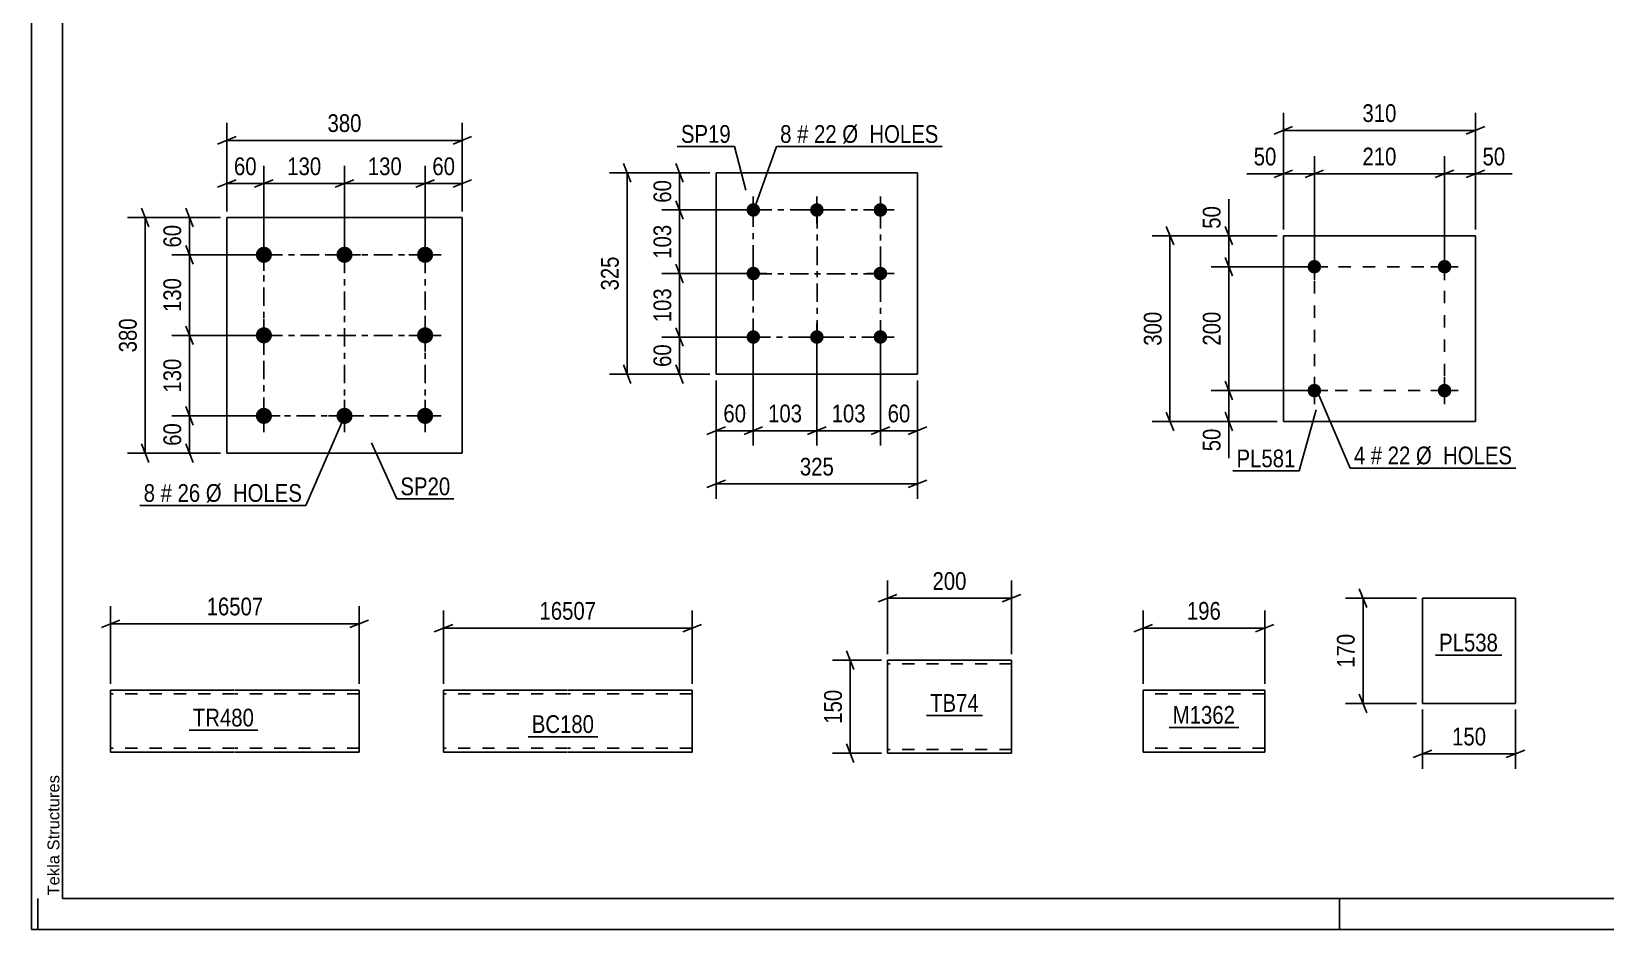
# Model space of a CAD drawing. Header units: millimetres. Extents: x 0 to 841, y 0 to 594.
# Drawn here: x 0 to 253.9, y 0 to 144.9 of the extents above; entities that cross this region are included whole.
import ezdxf

# ---------------------------------------------------------------- set-up
doc = ezdxf.new("R2010")
doc.units = ezdxf.units.MM
doc.linetypes.add('DXK_LINE_DOT2', pattern=[3.9198, 1.9599, -1.9599])
doc.linetypes.add('DXK_LINE_DOT3', pattern=[5.9187, 2.979, -0.9799, 0.9799, -0.9799])
doc.styles.add('Arial', font='ARIAL.TTF', dxfattribs={"height": 0.2})
doc.styles.add('Arial Narrow', font='ARIALN.TTF', dxfattribs={"height": 0.2})

# ---------------------------------------------------------------- blocks, each defined once
blk = doc.blocks.new('Unknown-318894869-1133')
at = {"color": 5, "linetype": 'Continuous'}
for p, q in [((0, 594), (0, 0)), ((5, 589), (5, 5)), ((1, 0), (1, 5)), ((5, 5), (836, 5)), ((211, 0), (211, 5)), ((0, 0), (841, 0))]:
    blk.add_line(p, q, dxfattribs=at)
at = {"color": 174, "linetype": 'Continuous', "style": 'Arial'}
blk.add_text('Tekla Structures', height=1.9102, rotation=90, dxfattribs=at).set_placement((4.5, 5.5))
blk = doc.blocks.new('Part-318894869-2190 - 2176')
at = {"color": 2, "linetype": 'Continuous'}
for p, q in [((239.38, 53.49), (224.38, 53.49)), ((224.38, 53.49), (224.38, 36.49)), ((239.38, 36.49), (239.38, 53.49)), ((224.38, 36.49), (239.38, 36.49))]:
    blk.add_line(p, q, dxfattribs=at)
blk = doc.blocks.new('Part-318894869-2224 - 2218')
at = {"color": 2, "linetype": 'Continuous'}
for p, q in [((110.43, 122.12), (110.43, 89.62)), ((110.43, 122.12), (142.93, 122.12)), ((142.93, 122.12), (142.93, 89.62)), ((110.43, 89.62), (142.93, 89.62))]:
    blk.add_line(p, q, dxfattribs=at)
blk = doc.blocks.new('Bolt-318894869-2257 - 2218')
at = {"linetype": 'Continuous'}
for points in [[(116.43, 117.22, -1), (116.43, 115.02, -1)], [(126.68, 117.22, -1), (126.68, 115.02, -1)], [(136.93, 117.22, -1), (136.93, 115.02, -1)], [(116.43, 106.97, -1), (116.43, 104.77, -1)], [(136.93, 106.97, -1), (136.93, 104.77, -1)], [(116.43, 96.72, -1), (116.43, 94.52, -1)], [(126.68, 96.72, -1), (126.68, 94.52, -1)], [(136.93, 96.72, -1), (136.93, 94.52, -1)]]:
    blk.add_hatch(color=1, dxfattribs=at).paths.add_polyline_path(points)
at = {"color": 1, "linetype": 'Continuous'}
for p, q in [((116.43, 118.32), (116.43, 113.92)), ((126.68, 118.32), (126.68, 113.92)), ((136.93, 118.32), (136.93, 113.92)), ((114.23, 116.12), (118.63, 116.12)), ((124.48, 116.12), (128.88, 116.12)), ((134.73, 116.12), (139.13, 116.12)), ((116.43, 108.07), (116.43, 103.67)), ((136.93, 108.07), (136.93, 103.67)), ((114.23, 105.87), (118.63, 105.87)), ((134.73, 105.87), (139.13, 105.87)), ((116.43, 97.82), (116.43, 93.42)), ((126.68, 97.82), (126.68, 93.42)), ((136.93, 97.82), (136.93, 93.42)), ((114.23, 95.62), (118.63, 95.62)), ((124.48, 95.62), (128.88, 95.62)), ((134.73, 95.62), (139.13, 95.62))]:
    blk.add_line(p, q, dxfattribs=at)
blk = doc.blocks.new('Part-318894869-2148 - 2133')
at = {"color": 2, "linetype": 'Continuous'}
for p, q in [((138.08, 43.46), (138.08, 28.55)), ((158.08, 43.46), (138.08, 43.46)), ((158.08, 29.66), (158.08, 43.46)), ((138.08, 28.55), (138.08, 28.46)), ((138.08, 28.46), (158.08, 28.46)), ((158.08, 28.46), (158.08, 29.66))]:
    blk.add_line(p, q, dxfattribs=at)
at = {"color": 7, "linetype": 'DXK_LINE_DOT2'}
for p, q in [((158.08, 42.86), (138.08, 42.86)), ((158.08, 42.86), (158.08, 42.81)), ((158.08, 42.81), (158.08, 42.86)), ((158.08, 42.72), (158.08, 42.81)), ((158.08, 42.81), (158.08, 42.72)), ((138.08, 29.06), (138.08, 29.1)), ((158.08, 29.06), (138.08, 29.06)), ((158.08, 29.1), (158.08, 29.43)), ((158.08, 29.06), (158.08, 29.1))]:
    blk.add_line(p, q, dxfattribs=at)
blk = doc.blocks.new('Bolt-318894869-2015 - 1953')
at = {"linetype": 'Continuous'}
for points in [[(37.49, 110.19, -1), (37.49, 107.59, -1)], [(50.49, 110.19, -1), (50.49, 107.59, -1)], [(63.49, 110.19, -1), (63.49, 107.59, -1)], [(37.49, 97.19, -1), (37.49, 94.59, -1)], [(63.49, 97.19, -1), (63.49, 94.59, -1)], [(37.49, 84.19, -1), (37.49, 81.59, -1)], [(50.49, 84.19, -1), (50.49, 81.59, -1)], [(63.49, 84.19, -1), (63.49, 81.59, -1)]]:
    blk.add_hatch(color=1, dxfattribs=at).paths.add_polyline_path(points)
at = {"color": 1, "linetype": 'Continuous'}
for p, q in [((37.49, 111.49), (37.49, 106.29)), ((50.49, 111.49), (50.49, 106.29)), ((63.49, 111.49), (63.49, 106.29)), ((34.89, 108.89), (40.09, 108.89)), ((47.89, 108.89), (53.09, 108.89)), ((60.89, 108.89), (66.09, 108.89)), ((37.49, 98.49), (37.49, 93.29)), ((63.49, 98.49), (63.49, 93.29)), ((34.89, 95.89), (40.09, 95.89)), ((60.89, 95.89), (66.09, 95.89)), ((37.49, 85.49), (37.49, 80.29)), ((50.49, 85.49), (50.49, 80.29)), ((63.49, 85.49), (63.49, 80.29)), ((34.89, 82.89), (40.09, 82.89)), ((47.89, 82.89), (53.09, 82.89)), ((60.89, 82.89), (66.09, 82.89))]:
    blk.add_line(p, q, dxfattribs=at)
blk = doc.blocks.new('Part-318894869-2030 - 1953')
at = {"color": 2, "linetype": 'Continuous'}
for p, q in [((31.49, 114.89), (31.49, 76.89)), ((31.49, 114.89), (69.49, 114.89)), ((69.49, 114.89), (69.49, 76.89)), ((31.49, 76.89), (69.49, 76.89))]:
    blk.add_line(p, q, dxfattribs=at)
blk = doc.blocks.new('Part-318894869-1716 - 1710')
at = {"color": 2, "linetype": 'Continuous'}
for p, q in [((66.46, 37.45), (66.46, 38.65)), ((66.46, 38.65), (86.46, 38.65)), ((86.56, 38.65), (106.56, 38.65)), ((106.56, 38.65), (106.56, 38.56)), ((106.56, 38.56), (106.56, 37.45)), ((66.46, 37.45), (66.46, 29.39)), ((106.56, 37.45), (106.56, 28.65)), ((66.46, 28.74), (66.46, 29.39)), ((66.46, 28.65), (66.46, 28.74)), ((86.46, 28.65), (66.46, 28.65)), ((106.56, 28.65), (86.56, 28.65))]:
    blk.add_line(p, q, dxfattribs=at)
at = {"color": 7, "linetype": 'DXK_LINE_DOT2'}
for p, q in [((106.56, 38.3), (106.56, 37.45)), ((86.46, 38.05), (66.46, 38.05)), ((106.56, 38.05), (86.56, 38.05)), ((66.46, 29.39), (66.46, 29)), ((66.46, 29.25), (66.46, 29.3)), ((86.46, 29.25), (66.46, 29.25)), ((106.56, 29.25), (86.56, 29.25)), ((106.56, 29.3), (106.56, 29.39)), ((106.56, 29.25), (106.56, 29.3)), ((106.56, 29.25), (106.56, 29.3))]:
    blk.add_line(p, q, dxfattribs=at)
blk = doc.blocks.new('Part-318894869-6060 - 6054')
at = {"color": 2, "linetype": 'Continuous'}
for p, q in [((12.77, 37.45), (12.77, 38.65)), ((12.77, 38.65), (32.77, 38.65)), ((32.87, 38.65), (52.87, 38.65)), ((52.87, 38.65), (52.87, 38.56)), ((52.87, 38.56), (52.87, 37.45)), ((12.77, 37.45), (12.77, 29.39)), ((52.87, 37.45), (52.87, 28.65)), ((12.77, 28.74), (12.77, 29.39)), ((12.77, 28.65), (12.77, 28.74)), ((32.77, 28.65), (12.77, 28.65)), ((52.87, 28.65), (32.87, 28.65))]:
    blk.add_line(p, q, dxfattribs=at)
at = {"color": 7, "linetype": 'DXK_LINE_DOT2'}
for p, q in [((52.87, 38.3), (52.87, 37.45)), ((32.77, 38.05), (12.77, 38.05)), ((52.87, 38.05), (32.87, 38.05)), ((12.77, 29.39), (12.77, 29)), ((12.77, 29.25), (12.77, 29.3)), ((32.77, 29.25), (12.77, 29.25)), ((52.87, 29.25), (32.87, 29.25)), ((52.87, 29.3), (52.87, 29.39)), ((52.87, 29.25), (52.87, 29.3)), ((52.87, 29.25), (52.87, 29.3))]:
    blk.add_line(p, q, dxfattribs=at)
blk = doc.blocks.new('Part-318894869-6082 - 6078')
at = {"color": 2, "linetype": 'Continuous'}
for p, q in [((198.91, 38.65), (179.31, 38.65)), ((179.31, 38.65), (179.31, 28.65)), ((198.91, 28.65), (198.91, 38.65)), ((198.91, 28.65), (179.31, 28.65))]:
    blk.add_line(p, q, dxfattribs=at)
at = {"color": 7, "linetype": 'DXK_LINE_DOT2'}
for p, q in [((198.91, 38.05), (179.31, 38.05)), ((198.91, 38.01), (198.91, 38.05)), ((198.91, 38.05), (198.91, 38.01)), ((198.91, 37.91), (198.91, 38.01)), ((198.91, 38.01), (198.91, 37.91)), ((179.31, 29.25), (179.31, 29.3)), ((198.91, 29.25), (179.31, 29.25))]:
    blk.add_line(p, q, dxfattribs=at)
blk = doc.blocks.new('Bolt-318894869-6132 - 6098')
at = {"linetype": 'Continuous'}
for points in [[(208.02, 106.97, -1), (205.82, 106.97, -1)], [(229.02, 106.97, -1), (226.82, 106.97, -1)]]:
    blk.add_hatch(color=1, dxfattribs=at).paths.add_polyline_path(points)
at = {"color": 1, "linetype": 'Continuous'}
for p, q in [((204.72, 106.97), (209.12, 106.97)), ((206.92, 109.17), (206.92, 104.77)), ((225.72, 106.97), (230.12, 106.97)), ((227.92, 109.17), (227.92, 104.77))]:
    blk.add_line(p, q, dxfattribs=at)
blk = doc.blocks.new('Bolt-318894869-6137 - 6098')
at = {"linetype": 'Continuous'}
for points in [[(208.02, 86.97, -1), (205.82, 86.97, -1)], [(229.02, 86.97, -1), (226.82, 86.97, -1)]]:
    blk.add_hatch(color=1, dxfattribs=at).paths.add_polyline_path(points)
at = {"color": 1, "linetype": 'Continuous'}
for p, q in [((206.92, 89.17), (206.92, 84.77)), ((227.92, 89.17), (227.92, 84.77)), ((204.72, 86.97), (209.12, 86.97)), ((225.72, 86.97), (230.12, 86.97))]:
    blk.add_line(p, q, dxfattribs=at)
blk = doc.blocks.new('Part-318894869-6142 - 6098')
at = {"color": 2, "linetype": 'Continuous'}
for p, q in [((201.92, 81.97), (201.92, 111.97)), ((232.92, 111.97), (201.92, 111.97)), ((232.92, 81.97), (232.92, 111.97)), ((201.92, 81.97), (232.92, 81.97))]:
    blk.add_line(p, q, dxfattribs=at)
blk = doc.blocks.new('Rectangle-318894869-2344 - 2218')
at = {"color": 1, "linetype": 'DXK_LINE_DOT3'}
blk.add_lwpolyline([(116.43, 116.12), (136.93, 116.12), (136.93, 95.62), (116.43, 95.62), (116.43, 116.12)], close=True, dxfattribs=at)
blk = doc.blocks.new('Rectangle-318894869-2118 - 1953')
at = {"color": 1, "linetype": 'DXK_LINE_DOT3'}
blk.add_lwpolyline([(37.49, 108.89), (63.49, 108.89), (63.49, 82.89), (37.49, 82.89), (37.49, 108.89)], close=True, dxfattribs=at)
blk = doc.blocks.new('Rectangle-318894869-6251 - 6098')
at = {"color": 1, "linetype": 'DXK_LINE_DOT2'}
blk.add_lwpolyline([(206.92, 106.97), (227.92, 106.97), (227.92, 86.97), (206.92, 86.97), (206.92, 106.97)], close=True, dxfattribs=at)
blk = doc.blocks.new('Line-318894869-2337 - 2218')
at = {"color": 1, "linetype": 'DXK_LINE_DOT3'}
blk.add_line((126.73, 116.12), (126.73, 95.62), dxfattribs=at)
blk = doc.blocks.new('Line-318894869-2111 - 1953')
at = {"color": 1, "linetype": 'DXK_LINE_DOT3'}
blk.add_line((50.49, 108.89), (50.49, 82.89), dxfattribs=at)
blk = doc.blocks.new('Line-318894869-2330 - 2218')
at = {"color": 1, "linetype": 'DXK_LINE_DOT3'}
blk.add_line((116.43, 105.82), (136.93, 105.82), dxfattribs=at)
blk = doc.blocks.new('Line-318894869-2103 - 1953')
at = {"color": 1, "linetype": 'DXK_LINE_DOT3'}
blk.add_line((37.49, 95.89), (63.49, 95.89), dxfattribs=at)
blk = doc.blocks.new('StraightDimension-318894869-2192 - 2176')
at = {"color": 7, "linetype": 'Continuous'}
for p, q in [((224.38, 35.49), (224.38, 25.96)), ((239.38, 35.49), (239.38, 25.96)), ((225.88, 28.96), (222.88, 27.76)), ((224.38, 28.36), (239.38, 28.36)), ((237.88, 27.76), (240.88, 28.96))]:
    blk.add_line(p, q, dxfattribs=at)
at = {"color": 0}
blk.add_wipeout([(235.23, 29.11), (235.23, 33.31), (228.54, 33.31), (228.54, 29.11)], dxfattribs=at)
at = {"color": 3, "style": 'Arial Narrow'}
blk.add_text('150', height=2.863, dxfattribs=at).set_placement((229.14, 29.71))
blk = doc.blocks.new('StraightDimension-318894869-2203 - 2176')
at = {"color": 7, "linetype": 'Continuous'}
for p, q in [((223.38, 53.49), (211.92, 53.49)), ((215.37, 51.99), (214.17, 54.99)), ((214.77, 36.49), (214.77, 53.49)), ((223.38, 36.49), (211.92, 36.49)), ((214.17, 37.99), (215.37, 34.99))]:
    blk.add_line(p, q, dxfattribs=at)
at = {"color": 0}
blk.add_wipeout([(214.02, 48.33), (209.82, 48.33), (209.82, 41.64), (214.02, 41.64)], dxfattribs=at)
at = {"color": 3, "style": 'Arial Narrow'}
blk.add_text('170', height=2.863, rotation=90.0002, dxfattribs=at).set_placement((213.42, 42.24))
blk = doc.blocks.new('StraightDimension-318894869-2284 - 2218')
at = {"color": 7, "linetype": 'Continuous'}
for p, q in [((110.43, 88.62), (110.43, 69.52)), ((142.93, 88.62), (142.93, 69.52)), ((111.93, 72.52), (108.93, 71.32)), ((110.43, 71.92), (142.93, 71.92)), ((141.43, 71.32), (144.43, 72.52))]:
    blk.add_line(p, q, dxfattribs=at)
at = {"color": 0}
blk.add_wipeout([(130.02, 72.67), (130.02, 76.87), (123.34, 76.87), (123.34, 72.67)], dxfattribs=at)
at = {"color": 3, "style": 'Arial Narrow'}
blk.add_text('325', height=2.863, dxfattribs=at).set_placement((123.94, 73.27))
blk = doc.blocks.new('StraightDimension-318894869-2273 - 2218')
at = {"color": 7, "linetype": 'Continuous'}
for p, q in [((109.43, 122.12), (101.69, 122.12)), ((103.94, 123.62), (105.14, 120.62)), ((104.54, 116.12), (104.54, 122.12)), ((105.14, 114.62), (103.94, 117.62)), ((115.43, 116.12), (101.69, 116.12))]:
    blk.add_line(p, q, dxfattribs=at)
at = {"color": 0}
blk.add_wipeout([(103.79, 121.55), (99.59, 121.55), (99.59, 116.69), (103.79, 116.69)], dxfattribs=at)
at = {"color": 3, "style": 'Arial Narrow'}
blk.add_text('60', height=2.863, rotation=90.0002, dxfattribs=at).set_placement((103.19, 117.29))
blk = doc.blocks.new('StraightDimension-318894869-2263 - 2218')
at = {"color": 7, "linetype": 'Continuous'}
for p, q in [((103.94, 97.12), (105.14, 94.12)), ((115.43, 95.62), (101.69, 95.62)), ((104.54, 89.62), (104.54, 95.62)), ((109.43, 89.62), (101.69, 89.62)), ((105.14, 88.12), (103.94, 91.12))]:
    blk.add_line(p, q, dxfattribs=at)
at = {"color": 0}
blk.add_wipeout([(103.79, 95.05), (99.59, 95.05), (99.59, 90.19), (103.79, 90.19)], dxfattribs=at)
at = {"color": 3, "style": 'Arial Narrow'}
blk.add_text('60', height=2.863, rotation=90.0002, dxfattribs=at).set_placement((103.19, 90.79))
blk = doc.blocks.new('StraightDimension-318894869-2299 - 2218')
at = {"color": 7, "linetype": 'Continuous'}
for p, q in [((136.93, 94.62), (136.93, 78.1)), ((142.93, 88.62), (142.93, 78.1)), ((135.43, 79.9), (138.43, 81.1)), ((136.93, 80.5), (142.93, 80.5)), ((144.43, 81.1), (141.43, 79.9))]:
    blk.add_line(p, q, dxfattribs=at)
at = {"color": 0}
blk.add_wipeout([(142.36, 81.25), (142.36, 85.45), (137.5, 85.45), (137.5, 81.25)], dxfattribs=at)
at = {"color": 3, "style": 'Arial Narrow'}
blk.add_text('60', height=2.863, dxfattribs=at).set_placement((138.1, 81.85))
blk = doc.blocks.new('StraightDimension-318894869-9131 - 2218')
at = {"color": 7, "linetype": 'Continuous'}
for p, q in [((103.94, 107.37), (105.14, 104.37)), ((115.43, 105.87), (101.69, 105.87)), ((104.54, 95.62), (104.54, 105.87)), ((105.14, 94.12), (103.94, 97.12)), ((115.43, 95.62), (101.69, 95.62))]:
    blk.add_line(p, q, dxfattribs=at)
at = {"color": 0}
blk.add_wipeout([(103.79, 104.09), (99.59, 104.09), (99.59, 97.4), (103.79, 97.4)], dxfattribs=at)
at = {"color": 3, "style": 'Arial Narrow'}
blk.add_text('103', height=2.863, rotation=90.0002, dxfattribs=at).set_placement((103.19, 98))
blk = doc.blocks.new('StraightDimension-318894869-2309 - 2218')
at = {"color": 7, "linetype": 'Continuous'}
for p, q in [((116.43, 94.62), (116.43, 78.1)), ((110.43, 88.62), (110.43, 78.1)), ((108.93, 79.9), (111.93, 81.1)), ((110.43, 80.5), (116.43, 80.5)), ((117.93, 81.1), (114.93, 79.9))]:
    blk.add_line(p, q, dxfattribs=at)
at = {"color": 0}
blk.add_wipeout([(115.86, 81.25), (115.86, 85.45), (111, 85.45), (111, 81.25)], dxfattribs=at)
at = {"color": 3, "style": 'Arial Narrow'}
blk.add_text('60', height=2.863, dxfattribs=at).set_placement((111.6, 81.85))
blk = doc.blocks.new('StraightDimension-318894869-2320 - 2218')
at = {"color": 7, "linetype": 'Continuous'}
for p, q in [((109.43, 122.12), (93.22, 122.12)), ((96.67, 120.62), (95.47, 123.62)), ((96.07, 89.62), (96.07, 122.12)), ((109.43, 89.62), (93.22, 89.62)), ((95.47, 91.12), (96.67, 88.12))]:
    blk.add_line(p, q, dxfattribs=at)
at = {"color": 0}
blk.add_wipeout([(95.32, 109.21), (91.12, 109.21), (91.12, 102.53), (95.32, 102.53)], dxfattribs=at)
at = {"color": 3, "style": 'Arial Narrow'}
blk.add_text('325', height=2.863, rotation=90.0002, dxfattribs=at).set_placement((94.72, 103.13))
blk = doc.blocks.new('StraightDimension-318894869-9133 - 2218')
at = {"color": 7, "linetype": 'Continuous'}
for p, q in [((103.94, 117.62), (105.14, 114.62)), ((115.43, 116.12), (101.69, 116.12)), ((104.54, 105.87), (104.54, 116.12)), ((105.14, 104.37), (103.94, 107.37)), ((115.43, 105.87), (101.69, 105.87))]:
    blk.add_line(p, q, dxfattribs=at)
at = {"color": 0}
blk.add_wipeout([(103.79, 114.34), (99.59, 114.34), (99.59, 107.65), (103.79, 107.65)], dxfattribs=at)
at = {"color": 3, "style": 'Arial Narrow'}
blk.add_text('103', height=2.863, rotation=90.0002, dxfattribs=at).set_placement((103.19, 108.25))
blk = doc.blocks.new('StraightDimension-318894869-9153 - 2218')
at = {"color": 7, "linetype": 'Continuous'}
for p, q in [((116.43, 94.62), (116.43, 78.1)), ((126.68, 94.62), (126.68, 78.1)), ((114.93, 79.9), (117.93, 81.1)), ((116.43, 80.5), (126.68, 80.5)), ((128.18, 81.1), (125.18, 79.9))]:
    blk.add_line(p, q, dxfattribs=at)
at = {"color": 0}
blk.add_wipeout([(124.9, 81.25), (124.9, 85.45), (118.21, 85.45), (118.21, 81.25)], dxfattribs=at)
at = {"color": 3, "style": 'Arial Narrow'}
blk.add_text('103', height=2.863, dxfattribs=at).set_placement((118.81, 81.85))
blk = doc.blocks.new('StraightDimension-318894869-9155 - 2218')
at = {"color": 7, "linetype": 'Continuous'}
for p, q in [((126.68, 94.62), (126.68, 78.1)), ((136.93, 94.62), (136.93, 78.1)), ((125.18, 79.9), (128.18, 81.1)), ((126.68, 80.5), (136.93, 80.5)), ((138.43, 81.1), (135.43, 79.9))]:
    blk.add_line(p, q, dxfattribs=at)
at = {"color": 0}
blk.add_wipeout([(135.15, 81.25), (135.15, 85.45), (128.46, 85.45), (128.46, 81.25)], dxfattribs=at)
at = {"color": 3, "style": 'Arial Narrow'}
blk.add_text('103', height=2.863, dxfattribs=at).set_placement((129.06, 81.85))
blk = doc.blocks.new('StraightDimension-318894869-2150 - 2133')
at = {"color": 7, "linetype": 'Continuous'}
for p, q in [((137.08, 43.46), (129.21, 43.46)), ((132.66, 41.96), (131.46, 44.96)), ((132.06, 28.46), (132.06, 43.46)), ((137.08, 28.46), (129.21, 28.46)), ((131.46, 29.96), (132.66, 26.96))]:
    blk.add_line(p, q, dxfattribs=at)
at = {"color": 0}
blk.add_wipeout([(131.31, 39.3), (127.11, 39.3), (127.11, 32.61), (131.31, 32.61)], dxfattribs=at)
at = {"color": 3, "style": 'Arial Narrow'}
blk.add_text('150', height=2.863, rotation=90.0002, dxfattribs=at).set_placement((130.71, 33.21))
blk = doc.blocks.new('StraightDimension-318894869-2161 - 2133')
at = {"color": 7, "linetype": 'Continuous'}
for p, q in [((138.08, 44.46), (138.08, 56.31)), ((158.08, 44.46), (158.08, 56.31)), ((139.58, 54.06), (136.58, 52.86)), ((138.08, 53.46), (158.08, 53.46)), ((156.58, 52.86), (159.58, 54.06))]:
    blk.add_line(p, q, dxfattribs=at)
at = {"color": 0}
blk.add_wipeout([(151.42, 54.21), (151.42, 58.41), (144.73, 58.41), (144.73, 54.21)], dxfattribs=at)
at = {"color": 3, "style": 'Arial Narrow'}
blk.add_text('200', height=2.863, dxfattribs=at).set_placement((145.33, 54.81))
blk = doc.blocks.new('StraightDimension-318894869-2083 - 1953')
at = {"color": 7, "linetype": 'Continuous'}
for p, q in [((24.89, 84.39), (26.09, 81.39)), ((36.49, 82.89), (22.64, 82.89)), ((25.49, 76.89), (25.49, 82.89)), ((30.49, 76.89), (22.64, 76.89)), ((26.09, 75.39), (24.89, 78.39))]:
    blk.add_line(p, q, dxfattribs=at)
at = {"color": 0}
blk.add_wipeout([(24.74, 82.32), (20.54, 82.32), (20.54, 77.46), (24.74, 77.46)], dxfattribs=at)
at = {"color": 3, "style": 'Arial Narrow'}
blk.add_text('60', height=2.863, rotation=90.0002, dxfattribs=at).set_placement((24.14, 78.06))
blk = doc.blocks.new('StraightDimension-318894869-2053 - 1953')
at = {"color": 7, "linetype": 'Continuous'}
for p, q in [((63.49, 109.89), (63.49, 123.24)), ((69.49, 115.89), (69.49, 123.24)), ((61.99, 119.79), (64.99, 120.99)), ((63.49, 120.39), (69.49, 120.39)), ((70.99, 120.99), (67.99, 119.79))]:
    blk.add_line(p, q, dxfattribs=at)
at = {"color": 0}
blk.add_wipeout([(68.92, 121.14), (68.92, 125.34), (64.06, 125.34), (64.06, 121.14)], dxfattribs=at)
at = {"color": 3, "style": 'Arial Narrow'}
blk.add_text('60', height=2.863, dxfattribs=at).set_placement((64.66, 121.74))
blk = doc.blocks.new('StraightDimension-318894869-2032 - 1953')
at = {"color": 7, "linetype": 'Continuous'}
for p, q in [((31.49, 115.89), (31.49, 130.21)), ((69.49, 115.89), (69.49, 130.21)), ((32.99, 127.96), (29.99, 126.76)), ((31.49, 127.36), (69.49, 127.36)), ((67.99, 126.76), (70.99, 127.96))]:
    blk.add_line(p, q, dxfattribs=at)
at = {"color": 0}
blk.add_wipeout([(53.83, 128.11), (53.83, 132.31), (47.15, 132.31), (47.15, 128.11)], dxfattribs=at)
at = {"color": 3, "style": 'Arial Narrow'}
blk.add_text('380', height=2.863, dxfattribs=at).set_placement((47.75, 128.71))
blk = doc.blocks.new('StraightDimension-318894869-2043 - 1953')
at = {"color": 7, "linetype": 'Continuous'}
for p, q in [((31.49, 115.89), (31.49, 123.24)), ((37.49, 109.89), (37.49, 123.24)), ((29.99, 119.79), (32.99, 120.99)), ((31.49, 120.39), (37.49, 120.39)), ((38.99, 120.99), (35.99, 119.79))]:
    blk.add_line(p, q, dxfattribs=at)
at = {"color": 0}
blk.add_wipeout([(36.92, 121.14), (36.92, 125.34), (32.06, 125.34), (32.06, 121.14)], dxfattribs=at)
at = {"color": 3, "style": 'Arial Narrow'}
blk.add_text('60', height=2.863, dxfattribs=at).set_placement((32.66, 121.74))
blk = doc.blocks.new('StraightDimension-318894869-2068 - 1953')
at = {"color": 7, "linetype": 'Continuous'}
for p, q in [((30.49, 114.89), (15.47, 114.89)), ((18.92, 113.39), (17.72, 116.39)), ((18.32, 76.89), (18.32, 114.89)), ((30.49, 76.89), (15.47, 76.89)), ((17.72, 78.39), (18.92, 75.39))]:
    blk.add_line(p, q, dxfattribs=at)
at = {"color": 0}
blk.add_wipeout([(17.57, 99.23), (13.37, 99.23), (13.37, 92.55), (17.57, 92.55)], dxfattribs=at)
at = {"color": 3, "style": 'Arial Narrow'}
blk.add_text('380', height=2.863, rotation=90.0002, dxfattribs=at).set_placement((16.97, 93.15))
blk = doc.blocks.new('StraightDimension-318894869-2093 - 1953')
at = {"color": 7, "linetype": 'Continuous'}
for p, q in [((30.49, 114.89), (22.64, 114.89)), ((24.89, 116.39), (26.09, 113.39)), ((25.49, 108.89), (25.49, 114.89)), ((26.09, 107.39), (24.89, 110.39)), ((36.49, 108.89), (22.64, 108.89))]:
    blk.add_line(p, q, dxfattribs=at)
at = {"color": 0}
blk.add_wipeout([(24.74, 114.32), (20.54, 114.32), (20.54, 109.46), (24.74, 109.46)], dxfattribs=at)
at = {"color": 3, "style": 'Arial Narrow'}
blk.add_text('60', height=2.863, rotation=90.0002, dxfattribs=at).set_placement((24.14, 110.06))
blk = doc.blocks.new('StraightDimension-318894869-9061 - 1953')
at = {"color": 7, "linetype": 'Continuous'}
for p, q in [((37.49, 109.89), (37.49, 123.24)), ((50.49, 109.89), (50.49, 123.24)), ((38.99, 120.99), (35.99, 119.79)), ((37.49, 120.39), (50.49, 120.39)), ((48.99, 119.79), (51.99, 120.99))]:
    blk.add_line(p, q, dxfattribs=at)
at = {"color": 0}
blk.add_wipeout([(47.33, 121.14), (47.33, 125.34), (40.65, 125.34), (40.65, 121.14)], dxfattribs=at)
at = {"color": 3, "style": 'Arial Narrow'}
blk.add_text('130', height=2.863, dxfattribs=at).set_placement((41.25, 121.74))
blk = doc.blocks.new('StraightDimension-318894869-9063 - 1953')
at = {"color": 7, "linetype": 'Continuous'}
for p, q in [((50.49, 109.89), (50.49, 123.24)), ((63.49, 109.89), (63.49, 123.24)), ((51.99, 120.99), (48.99, 119.79)), ((50.49, 120.39), (63.49, 120.39)), ((61.99, 119.79), (64.99, 120.99))]:
    blk.add_line(p, q, dxfattribs=at)
at = {"color": 0}
blk.add_wipeout([(60.33, 121.14), (60.33, 125.34), (53.65, 125.34), (53.65, 121.14)], dxfattribs=at)
at = {"color": 3, "style": 'Arial Narrow'}
blk.add_text('130', height=2.863, dxfattribs=at).set_placement((54.25, 121.74))
blk = doc.blocks.new('StraightDimension-318894869-9083 - 1953')
at = {"color": 7, "linetype": 'Continuous'}
for p, q in [((26.09, 94.39), (24.89, 97.39)), ((36.49, 95.89), (22.64, 95.89)), ((25.49, 82.89), (25.49, 95.89)), ((24.89, 84.39), (26.09, 81.39)), ((36.49, 82.89), (22.64, 82.89))]:
    blk.add_line(p, q, dxfattribs=at)
at = {"color": 0}
blk.add_wipeout([(24.74, 92.73), (20.54, 92.73), (20.54, 86.05), (24.74, 86.05)], dxfattribs=at)
at = {"color": 3, "style": 'Arial Narrow'}
blk.add_text('130', height=2.863, rotation=90.0002, dxfattribs=at).set_placement((24.14, 86.65))
blk = doc.blocks.new('StraightDimension-318894869-9085 - 1953')
at = {"color": 7, "linetype": 'Continuous'}
for p, q in [((26.09, 107.39), (24.89, 110.39)), ((36.49, 108.89), (22.64, 108.89)), ((25.49, 95.89), (25.49, 108.89)), ((24.89, 97.39), (26.09, 94.39)), ((36.49, 95.89), (22.64, 95.89))]:
    blk.add_line(p, q, dxfattribs=at)
at = {"color": 0}
blk.add_wipeout([(24.74, 105.73), (20.54, 105.73), (20.54, 99.05), (24.74, 99.05)], dxfattribs=at)
at = {"color": 3, "style": 'Arial Narrow'}
blk.add_text('130', height=2.863, rotation=90.0002, dxfattribs=at).set_placement((24.14, 99.65))
blk = doc.blocks.new('StraightDimension-318894869-1794 - 1710')
at = {"color": 7, "linetype": 'Continuous'}
for p, q in [((66.46, 39.65), (66.46, 51.5)), ((106.56, 39.65), (106.56, 51.5)), ((67.96, 49.25), (64.96, 48.05)), ((66.46, 48.65), (106.56, 48.65)), ((105.06, 48.05), (108.06, 49.25))]:
    blk.add_line(p, q, dxfattribs=at)
at = {"color": 0}
blk.add_wipeout([(91.68, 49.4), (91.68, 53.6), (81.34, 53.6), (81.34, 49.4)], dxfattribs=at)
at = {"color": 3, "style": 'Arial Narrow'}
blk.add_text('16507', height=2.863, dxfattribs=at).set_placement((81.94, 50))
blk = doc.blocks.new('StraightDimension-318894869-6063 - 6054')
at = {"color": 7, "linetype": 'Continuous'}
for p, q in [((12.77, 39.65), (12.77, 52.2)), ((52.87, 39.65), (52.87, 52.2)), ((14.27, 49.95), (11.27, 48.75)), ((12.77, 49.35), (52.87, 49.35)), ((51.37, 48.75), (54.37, 49.95))]:
    blk.add_line(p, q, dxfattribs=at)
at = {"color": 0}
blk.add_wipeout([(37.99, 50.1), (37.99, 54.3), (27.65, 54.3), (27.65, 50.1)], dxfattribs=at)
at = {"color": 3, "style": 'Arial Narrow'}
blk.add_text('16507', height=2.863, dxfattribs=at).set_placement((28.25, 50.7))
blk = doc.blocks.new('StraightDimension-318894869-6084 - 6078')
at = {"color": 7, "linetype": 'Continuous'}
for p, q in [((179.31, 39.65), (179.31, 51.5)), ((198.91, 39.65), (198.91, 51.5)), ((180.81, 49.25), (177.81, 48.05)), ((179.31, 48.65), (198.91, 48.65)), ((197.41, 48.05), (200.41, 49.25))]:
    blk.add_line(p, q, dxfattribs=at)
at = {"color": 0}
blk.add_wipeout([(192.45, 49.4), (192.45, 53.6), (185.76, 53.6), (185.76, 49.4)], dxfattribs=at)
at = {"color": 3, "style": 'Arial Narrow'}
blk.add_text('196', height=2.863, dxfattribs=at).set_placement((186.36, 50))
blk = doc.blocks.new('StraightDimension-318894869-6222 - 6098')
at = {"color": 7, "linetype": 'Continuous'}
for p, q in [((206.92, 107.97), (206.92, 124.82)), ((227.92, 107.97), (227.92, 124.82)), ((208.42, 122.57), (205.42, 121.37)), ((206.92, 121.97), (227.92, 121.97)), ((226.42, 121.37), (229.42, 122.57))]:
    blk.add_line(p, q, dxfattribs=at)
at = {"color": 0}
blk.add_wipeout([(220.76, 122.72), (220.76, 126.92), (214.08, 126.92), (214.08, 122.72)], dxfattribs=at)
at = {"color": 3, "style": 'Arial Narrow'}
blk.add_text('210', height=2.863, dxfattribs=at).set_placement((214.68, 123.32))
blk = doc.blocks.new('StraightDimension-318894869-6209 - 6098')
at = {"color": 7, "linetype": 'Continuous'}
for p, q in [((201.92, 112.97), (201.92, 124.82)), ((206.92, 107.97), (206.92, 124.82)), ((200.42, 121.37), (203.42, 122.57)), ((201.92, 121.97), (206.92, 121.97)), ((208.42, 122.57), (205.42, 121.37))]:
    blk.add_line(p, q, dxfattribs=at)
at = {"color": 0}
blk.add_wipeout([(201.4, 122.72), (201.4, 126.92), (196.54, 126.92), (196.54, 122.72)], dxfattribs=at)
at = {"color": 7, "linetype": 'Continuous'}
blk.add_line((201.92, 121.97), (196.01, 121.97), dxfattribs=at)
blk.add_line((201.92, 121.97), (196.01, 121.97), dxfattribs=at)
at = {"color": 3, "style": 'Arial Narrow'}
blk.add_text('50', height=2.863, dxfattribs=at).set_placement((197.14, 123.32))
blk = doc.blocks.new('StraightDimension-318894869-6155 - 6098')
at = {"color": 7, "linetype": 'Continuous'}
for p, q in [((200.92, 111.97), (180.78, 111.97)), ((184.23, 110.47), (183.03, 113.47)), ((183.63, 81.97), (183.63, 111.97)), ((200.92, 81.97), (180.78, 81.97)), ((183.03, 83.47), (184.23, 80.47))]:
    blk.add_line(p, q, dxfattribs=at)
at = {"color": 0}
blk.add_wipeout([(182.88, 100.31), (178.68, 100.31), (178.68, 93.62), (182.88, 93.62)], dxfattribs=at)
at = {"color": 3, "style": 'Arial Narrow'}
blk.add_text('300', height=2.863, rotation=90.0002, dxfattribs=at).set_placement((182.28, 94.22))
blk = doc.blocks.new('StraightDimension-318894869-6195 - 6098')
at = {"color": 7, "linetype": 'Continuous'}
for p, q in [((200.92, 111.97), (190.29, 111.97)), ((192.54, 113.47), (193.74, 110.47)), ((193.14, 106.97), (193.14, 111.97)), ((205.92, 106.97), (190.29, 106.97)), ((193.74, 105.47), (192.54, 108.47))]:
    blk.add_line(p, q, dxfattribs=at)
at = {"color": 0}
blk.add_wipeout([(192.39, 117.35), (188.19, 117.35), (188.19, 112.49), (192.39, 112.49)], dxfattribs=at)
at = {"color": 7, "linetype": 'Continuous'}
blk.add_line((193.14, 111.97), (193.14, 117.87), dxfattribs=at)
blk.add_line((193.14, 111.97), (193.14, 117.87), dxfattribs=at)
at = {"color": 3, "style": 'Arial Narrow'}
blk.add_text('50', height=2.863, rotation=90.0002, dxfattribs=at).set_placement((191.79, 113.09))
blk = doc.blocks.new('StraightDimension-318894869-6144 - 6098')
at = {"color": 7, "linetype": 'Continuous'}
for p, q in [((203.42, 129.57), (200.42, 128.37)), ((201.92, 112.97), (201.92, 131.82)), ((231.42, 128.37), (234.42, 129.57)), ((232.92, 112.97), (232.92, 131.82)), ((201.92, 128.97), (232.92, 128.97))]:
    blk.add_line(p, q, dxfattribs=at)
at = {"color": 0}
blk.add_wipeout([(220.76, 129.72), (220.76, 133.92), (214.08, 133.92), (214.08, 129.72)], dxfattribs=at)
at = {"color": 3, "style": 'Arial Narrow'}
blk.add_text('310', height=2.863, dxfattribs=at).set_placement((214.68, 130.32))
blk = doc.blocks.new('StraightDimension-318894869-6166 - 6098')
at = {"color": 7, "linetype": 'Continuous'}
for p, q in [((205.92, 86.97), (190.29, 86.97)), ((192.54, 88.47), (193.74, 85.47)), ((193.14, 81.97), (193.14, 86.97)), ((200.92, 81.97), (190.29, 81.97)), ((193.74, 80.47), (192.54, 83.47))]:
    blk.add_line(p, q, dxfattribs=at)
at = {"color": 0}
blk.add_wipeout([(192.39, 81.44), (188.19, 81.44), (188.19, 76.58), (192.39, 76.58)], dxfattribs=at)
at = {"color": 7, "linetype": 'Continuous'}
blk.add_line((193.14, 81.97), (193.14, 76.06), dxfattribs=at)
blk.add_line((193.14, 81.97), (193.14, 76.06), dxfattribs=at)
at = {"color": 3, "style": 'Arial Narrow'}
blk.add_text('50', height=2.863, rotation=90.0002, dxfattribs=at).set_placement((191.79, 77.18))
blk = doc.blocks.new('StraightDimension-318894869-6179 - 6098')
at = {"color": 7, "linetype": 'Continuous'}
for p, q in [((205.92, 106.97), (190.29, 106.97)), ((193.74, 105.47), (192.54, 108.47)), ((193.14, 86.97), (193.14, 106.97)), ((205.92, 86.97), (190.29, 86.97)), ((192.54, 88.47), (193.74, 85.47))]:
    blk.add_line(p, q, dxfattribs=at)
at = {"color": 0}
blk.add_wipeout([(192.39, 100.31), (188.19, 100.31), (188.19, 93.63), (192.39, 93.63)], dxfattribs=at)
at = {"color": 3, "style": 'Arial Narrow'}
blk.add_text('200', height=2.863, rotation=90.0002, dxfattribs=at).set_placement((191.79, 94.23))
blk = doc.blocks.new('StraightDimension-318894869-6238 - 6098')
at = {"color": 7, "linetype": 'Continuous'}
for p, q in [((227.92, 107.97), (227.92, 124.82)), ((232.92, 112.97), (232.92, 124.82)), ((226.42, 121.37), (229.42, 122.57)), ((227.92, 121.97), (232.92, 121.97)), ((234.42, 122.57), (231.42, 121.37))]:
    blk.add_line(p, q, dxfattribs=at)
at = {"color": 0}
blk.add_wipeout([(238.3, 122.72), (238.3, 126.92), (233.45, 126.92), (233.45, 122.72)], dxfattribs=at)
at = {"color": 7, "linetype": 'Continuous'}
blk.add_line((232.92, 121.97), (238.83, 121.97), dxfattribs=at)
blk.add_line((232.92, 121.97), (238.83, 121.97), dxfattribs=at)
at = {"color": 3, "style": 'Arial Narrow'}
blk.add_text('50', height=2.863, dxfattribs=at).set_placement((234.05, 123.32))
blk = doc.blocks.new('Mark-318894869-2188 - 2176')
at = {"color": 0}
blk.add_wipeout([(236.55, 44.88), (236.55, 47.88), (227.04, 47.88), (227.04, 44.88)], dxfattribs=at)
blk.add_wipeout([(236.55, 44.88), (236.55, 47.88), (227.04, 47.88), (227.04, 44.88)], dxfattribs=at)
at = {"color": 30, "linetype": 'Continuous'}
blk.add_line((226.44, 44.28), (237.15, 44.28), dxfattribs=at)
at = {"color": 3, "style": 'Arial Narrow'}
blk.add_text('PL538', height=2.863, dxfattribs=at).set_placement((227.04, 44.88))
blk = doc.blocks.new('Mark-318894869-2220 - 2218')
at = {"color": 0}
blk.add_wipeout([(112.79, 126.96), (112.79, 129.96), (104.75, 129.96), (104.75, 126.96)], dxfattribs=at)
blk.add_wipeout([(112.79, 126.96), (112.79, 129.96), (104.75, 129.96), (104.75, 126.96)], dxfattribs=at)
at = {"color": 30, "linetype": 'Continuous'}
for p in [(104.15, 126.36), (115.22, 119.31)]:
    blk.add_line(p, (113.39, 126.36), dxfattribs=at)
at = {"color": 3, "style": 'Arial Narrow'}
blk.add_text('SP19', height=2.863, dxfattribs=at).set_placement((104.75, 126.96))
blk = doc.blocks.new('Mark-318894869-2253 - 2218')
at = {"color": 0}
blk.add_wipeout([(122.59, 126.95), (122.59, 129.95), (120.76, 129.95), (120.76, 126.95)], dxfattribs=at)
blk.add_wipeout([(122.59, 126.95), (122.59, 129.95), (120.76, 129.95), (120.76, 126.95)], dxfattribs=at)
at = {"color": 7, "linetype": 'Continuous'}
blk.add_line((116.3, 115.52), (120.16, 126.35), dxfattribs=at)
at = {"color": 0}
blk.add_wipeout([(125.32, 126.95), (125.32, 129.95), (123.49, 129.95), (123.49, 126.95)], dxfattribs=at)
blk.add_wipeout([(125.32, 126.95), (125.32, 129.95), (123.49, 129.95), (123.49, 126.95)], dxfattribs=at)
at = {"color": 3, "style": 'Arial Narrow'}
blk.add_text('8', height=2.86, dxfattribs=at).set_placement((120.76, 126.95))
at = {"color": 0}
blk.add_wipeout([(129.88, 126.95), (129.88, 129.95), (126.22, 129.95), (126.22, 126.95)], dxfattribs=at)
blk.add_wipeout([(129.88, 126.95), (129.88, 129.95), (126.22, 129.95), (126.22, 126.95)], dxfattribs=at)
at = {"color": 3, "style": 'Arial Narrow'}
blk.add_text('#', height=2.86, dxfattribs=at).set_placement((123.49, 126.95))
at = {"color": 0}
blk.add_wipeout([(146.3, 126.95), (146.3, 129.95), (130.78, 129.95), (130.78, 126.95)], dxfattribs=at)
blk.add_wipeout([(146.3, 126.95), (146.3, 129.95), (130.78, 129.95), (130.78, 126.95)], dxfattribs=at)
at = {"color": 7, "linetype": 'Continuous'}
blk.add_line((120.16, 126.35), (146.9, 126.35), dxfattribs=at)
at = {"color": 3, "style": 'Arial Narrow'}
for s, p in [('22', (126.22, 126.95)), ('Ø  HOLES', (130.78, 126.95))]:
    blk.add_text(s, height=2.863, dxfattribs=at).set_placement(p)
blk = doc.blocks.new('Mark-318894869-2146 - 2133')
at = {"color": 0}
blk.add_wipeout([(152.79, 35.13), (152.79, 38.13), (144.94, 38.13), (144.94, 35.13)], dxfattribs=at)
blk.add_wipeout([(152.79, 35.13), (152.79, 38.13), (144.94, 38.13), (144.94, 35.13)], dxfattribs=at)
at = {"color": 30, "linetype": 'Continuous'}
blk.add_line((144.34, 34.53), (153.39, 34.53), dxfattribs=at)
at = {"color": 3, "style": 'Arial Narrow'}
blk.add_text('TB74', height=2.863, dxfattribs=at).set_placement((144.94, 35.13))
blk = doc.blocks.new('Mark-318894869-2011 - 1953')
at = {"color": 0}
blk.add_wipeout([(19.93, 69.02), (19.93, 72.02), (18.1, 72.02), (18.1, 69.02)], dxfattribs=at)
blk.add_wipeout([(19.93, 69.02), (19.93, 72.02), (18.1, 72.02), (18.1, 69.02)], dxfattribs=at)
blk.add_wipeout([(22.66, 69.02), (22.66, 72.02), (20.83, 72.02), (20.83, 69.02)], dxfattribs=at)
blk.add_wipeout([(22.66, 69.02), (22.66, 72.02), (20.83, 72.02), (20.83, 69.02)], dxfattribs=at)
at = {"color": 3, "style": 'Arial Narrow'}
blk.add_text('8', height=2.86, dxfattribs=at).set_placement((18.1, 69.02))
at = {"color": 0}
blk.add_wipeout([(27.22, 69.02), (27.22, 72.02), (23.56, 72.02), (23.56, 69.02)], dxfattribs=at)
blk.add_wipeout([(27.22, 69.02), (27.22, 72.02), (23.56, 72.02), (23.56, 69.02)], dxfattribs=at)
at = {"color": 3, "style": 'Arial Narrow'}
blk.add_text('#', height=2.86, dxfattribs=at).set_placement((20.83, 69.02))
at = {"color": 0}
blk.add_wipeout([(43.64, 69.02), (43.64, 72.02), (28.12, 72.02), (28.12, 69.02)], dxfattribs=at)
blk.add_wipeout([(43.64, 69.02), (43.64, 72.02), (28.12, 72.02), (28.12, 69.02)], dxfattribs=at)
at = {"color": 7, "linetype": 'Continuous'}
for p in [(50.44, 82.67), (17.5, 68.42)]:
    blk.add_line(p, (44.24, 68.42), dxfattribs=at)
at = {"color": 3, "style": 'Arial Narrow'}
for s, p in [('26', (23.56, 69.02)), ('Ø  HOLES', (28.12, 69.02))]:
    blk.add_text(s, height=2.863, dxfattribs=at).set_placement(p)
blk = doc.blocks.new('Mark-318894869-2026 - 1953')
at = {"color": 0}
blk.add_wipeout([(67.55, 70.09), (67.55, 73.09), (59.51, 73.09), (59.51, 70.09)], dxfattribs=at)
blk.add_wipeout([(67.55, 70.09), (67.55, 73.09), (59.51, 73.09), (59.51, 70.09)], dxfattribs=at)
at = {"color": 30, "linetype": 'Continuous'}
for p, q in [((54.85, 78.56), (58.91, 69.49)), ((58.91, 69.49), (68.15, 69.49))]:
    blk.add_line(p, q, dxfattribs=at)
at = {"color": 3, "style": 'Arial Narrow'}
blk.add_text('SP20', height=2.863, dxfattribs=at).set_placement((59.51, 70.09))
blk = doc.blocks.new('Mark-318894869-1714 - 1710')
at = {"color": 0}
blk.add_wipeout([(90.75, 31.72), (90.75, 34.72), (80.7, 34.72), (80.7, 31.72)], dxfattribs=at)
blk.add_wipeout([(90.75, 31.72), (90.75, 34.72), (80.7, 34.72), (80.7, 31.72)], dxfattribs=at)
at = {"color": 30, "linetype": 'Continuous'}
blk.add_line((80.1, 31.12), (91.35, 31.12), dxfattribs=at)
at = {"color": 3, "style": 'Arial Narrow'}
blk.add_text('BC180', height=2.863, dxfattribs=at).set_placement((80.7, 31.72))
blk = doc.blocks.new('Mark-318894869-6058 - 6054')
at = {"color": 0}
blk.add_wipeout([(35.89, 32.77), (35.89, 35.77), (26.03, 35.77), (26.03, 32.77)], dxfattribs=at)
blk.add_wipeout([(35.89, 32.77), (35.89, 35.77), (26.03, 35.77), (26.03, 32.77)], dxfattribs=at)
at = {"color": 30, "linetype": 'Continuous'}
blk.add_line((25.43, 32.17), (36.49, 32.17), dxfattribs=at)
at = {"color": 3, "style": 'Arial Narrow'}
blk.add_text('TR480', height=2.863, dxfattribs=at).set_placement((26.03, 32.77))
blk = doc.blocks.new('Mark-318894869-6080 - 6078')
at = {"color": 0}
blk.add_wipeout([(194.13, 33.21), (194.13, 36.21), (184.08, 36.21), (184.08, 33.21)], dxfattribs=at)
blk.add_wipeout([(194.13, 33.21), (194.13, 36.21), (184.08, 36.21), (184.08, 33.21)], dxfattribs=at)
at = {"color": 30, "linetype": 'Continuous'}
blk.add_line((183.48, 32.61), (194.73, 32.61), dxfattribs=at)
at = {"color": 3, "style": 'Arial Narrow'}
blk.add_text('M1362', height=2.863, dxfattribs=at).set_placement((184.08, 33.21))
blk = doc.blocks.new('Mark-318894869-6138 - 6098')
at = {"color": 0}
blk.add_wipeout([(203.88, 74.6), (203.88, 77.6), (194.37, 77.6), (194.37, 74.6)], dxfattribs=at)
blk.add_wipeout([(203.88, 74.6), (203.88, 77.6), (194.37, 77.6), (194.37, 74.6)], dxfattribs=at)
at = {"color": 30, "linetype": 'Continuous'}
for p in [(207.22, 83.86), (193.77, 74)]:
    blk.add_line(p, (204.48, 74), dxfattribs=at)
at = {"color": 3, "style": 'Arial Narrow'}
blk.add_text('PL581', height=2.863, dxfattribs=at).set_placement((194.37, 74.6))
blk = doc.blocks.new('MarkSet-318894869-6298 - 6098')
at = {"color": 0}
blk.add_wipeout([(215.12, 75.08), (215.12, 78.08), (213.3, 78.08), (213.3, 75.08)], dxfattribs=at)
blk.add_wipeout([(215.12, 75.08), (215.12, 78.08), (213.3, 78.08), (213.3, 75.08)], dxfattribs=at)
at = {"color": 7, "linetype": 'Continuous'}
blk.add_line((207.2, 87.25), (212.7, 74.48), dxfattribs=at)
at = {"color": 0}
blk.add_wipeout([(217.85, 75.08), (217.85, 78.08), (216.02, 78.08), (216.02, 75.08)], dxfattribs=at)
blk.add_wipeout([(217.85, 75.08), (217.85, 78.08), (216.02, 78.08), (216.02, 75.08)], dxfattribs=at)
at = {"color": 3, "style": 'Arial Narrow'}
blk.add_text('4', height=2.86, dxfattribs=at).set_placement((213.3, 75.08))
at = {"color": 0}
blk.add_wipeout([(222.41, 75.08), (222.41, 78.08), (218.75, 78.08), (218.75, 75.08)], dxfattribs=at)
blk.add_wipeout([(222.41, 75.08), (222.41, 78.08), (218.75, 78.08), (218.75, 75.08)], dxfattribs=at)
at = {"color": 3, "style": 'Arial Narrow'}
blk.add_text('#', height=2.86, dxfattribs=at).set_placement((216.02, 75.08))
at = {"color": 0}
blk.add_wipeout([(238.84, 75.08), (238.84, 78.08), (223.31, 78.08), (223.31, 75.08)], dxfattribs=at)
blk.add_wipeout([(238.84, 75.08), (238.84, 78.08), (223.31, 78.08), (223.31, 75.08)], dxfattribs=at)
at = {"color": 7, "linetype": 'Continuous'}
blk.add_line((212.7, 74.48), (239.44, 74.48), dxfattribs=at)
at = {"color": 3, "style": 'Arial Narrow'}
for s, p in [('22', (218.75, 75.08)), ('Ø  HOLES', (223.31, 75.08))]:
    blk.add_text(s, height=2.863, dxfattribs=at).set_placement(p)

msp = doc.modelspace()

# ---------------------------------------------------------------- block references
for name in ['Unknown-318894869-1133', 'Part-318894869-2224 - 2218', 'Bolt-318894869-2257 - 2218', 'Part-318894869-2030 - 1953', 'Rectangle-318894869-2344 - 2218', 'Line-318894869-2337 - 2218', 'Part-318894869-6142 - 6098', 'Bolt-318894869-2015 - 1953', 'Rectangle-318894869-2118 - 1953', 'Line-318894869-2111 - 1953', 'Bolt-318894869-6132 - 6098', 'Rectangle-318894869-6251 - 6098', 'Line-318894869-2330 - 2218', 'Line-318894869-2103 - 1953', 'Bolt-318894869-6137 - 6098', 'Part-318894869-2190 - 2176', 'Part-318894869-2148 - 2133', 'Part-318894869-6060 - 6054', 'Part-318894869-1716 - 1710', 'Part-318894869-6082 - 6078']:
    msp.add_blockref(name, (0, 0))

# ---------------------------------------------------------------- next in the draw order: block references
for name in ['StraightDimension-318894869-2053 - 1953', 'StraightDimension-318894869-6222 - 6098', 'StraightDimension-318894869-2273 - 2218', 'StraightDimension-318894869-2284 - 2218', 'StraightDimension-318894869-2083 - 1953', 'Mark-318894869-2026 - 1953', 'StraightDimension-318894869-6063 - 6054', 'StraightDimension-318894869-1794 - 1710', 'StraightDimension-318894869-6084 - 6078', 'Mark-318894869-2188 - 2176', 'StraightDimension-318894869-2150 - 2133', 'Mark-318894869-2146 - 2133', 'Mark-318894869-6058 - 6054', 'Mark-318894869-6080 - 6078', 'Mark-318894869-1714 - 1710', 'StraightDimension-318894869-2192 - 2176']:
    msp.add_blockref(name, (0, 0))

# ---------------------------------------------------------------- next in the draw order: block references
for name in ['StraightDimension-318894869-2032 - 1953', 'StraightDimension-318894869-6209 - 6098', 'StraightDimension-318894869-2263 - 2218', 'StraightDimension-318894869-2299 - 2218', 'StraightDimension-318894869-2161 - 2133', 'StraightDimension-318894869-2203 - 2176']:
    msp.add_blockref(name, (0, 0))

# ---------------------------------------------------------------- next in the draw order: block references
for name in ['StraightDimension-318894869-2043 - 1953', 'StraightDimension-318894869-6155 - 6098', 'StraightDimension-318894869-9131 - 2218']:
    msp.add_blockref(name, (0, 0))

# ---------------------------------------------------------------- next in the draw order: block references
for name in ['StraightDimension-318894869-6195 - 6098', 'StraightDimension-318894869-2068 - 1953', 'StraightDimension-318894869-2309 - 2218', 'StraightDimension-318894869-6166 - 6098']:
    msp.add_blockref(name, (0, 0))

# ---------------------------------------------------------------- next in the draw order: block references
for name in ['StraightDimension-318894869-6144 - 6098', 'StraightDimension-318894869-2320 - 2218', 'StraightDimension-318894869-2093 - 1953', 'StraightDimension-318894869-6179 - 6098', 'StraightDimension-318894869-9083 - 1953', 'StraightDimension-318894869-9153 - 2218', 'Mark-318894869-6138 - 6098']:
    msp.add_blockref(name, (0, 0))

# ---------------------------------------------------------------- next in the draw order: block references
for name in ['Mark-318894869-2220 - 2218', 'StraightDimension-318894869-9061 - 1953', 'StraightDimension-318894869-6238 - 6098', 'StraightDimension-318894869-9133 - 2218', 'StraightDimension-318894869-9155 - 2218', 'MarkSet-318894869-6298 - 6098', 'Mark-318894869-2011 - 1953']:
    msp.add_blockref(name, (0, 0))

# ---------------------------------------------------------------- next in the draw order: block references
for name in ['Mark-318894869-2253 - 2218', 'StraightDimension-318894869-9063 - 1953', 'StraightDimension-318894869-9085 - 1953']:
    msp.add_blockref(name, (0, 0))

doc.saveas('drawing.dxf')
